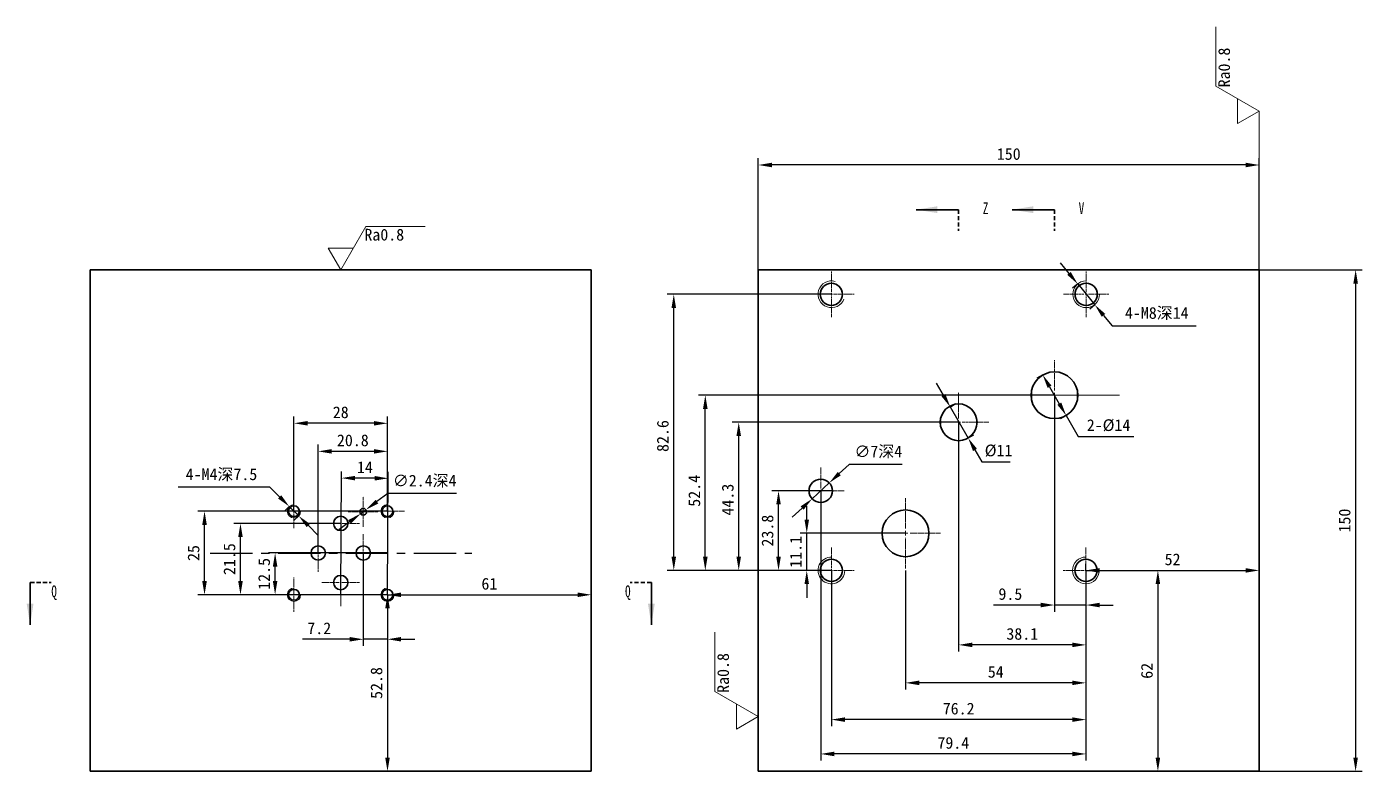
# Model space of a CAD drawing. Header units: millimetres. Extents: x 0 to 1189, y 0 to 841.
# Drawn here: x 306.7 to 706.6, y 395.6 to 618.3 of the extents above; entities that cross this region are included whole.
import ezdxf

# ---------------------------------------------------------------- set-up
doc = ezdxf.new("R2010")
doc.units = ezdxf.units.MM
doc.header["$PDSIZE"] = -1
for name, pattern in [('CENTER2', [1.125, 0.75, -0.125, 0.125, -0.125]), ('CENTERX2', [20.32, 12.7, -2.54, 2.54, -2.54]), ('HIDDEN', [1.905, 1.27, -0.635])]:
    doc.linetypes.add(name, pattern=pattern)
doc.layers.get('0').update_dxf_attribs({"lineweight": 35})
doc.layers.get('Defpoints').update_dxf_attribs({"lineweight": 35})
for name, color, linetype, lineweight in [('中心线层', 1, 'CENTERX2', 25), ('标注层', 4, 'Continuous', 18), ('细线层', 4, 'Continuous', 35)]:
    doc.layers.add(name, color=color, linetype=linetype, lineweight=lineweight)
doc.styles.add('SLDTEXTSTYLE5', font='TXT', dxfattribs={"width": 0.7})
doc.dimstyles.new('ISO-25', dxfattribs={"dimtxt": 2.5, "dimasz": 2.5, "dimexe": 1.25, "dimexo": 0.625, "dimtad": 1, "dimtxsty": 'Standard', "dimcen": 2.5, "dimadec": 0, "dimazin": 0, "dimtfac": 1, "dimtmove": 0, "dimatfit": 3, "dimfxl": 1, "dimarcsym": 0})

# ---------------------------------------------------------------- blocks, each defined once
blk = doc.blocks.new('*D64')
at = {"layer": 'Defpoints', "color": 0, "lineweight": 35, "transparency": 16777216}
for p in [(623.83, 455.66), (675.73, 455.66), (675.73, 455.66)]:
    blk.add_point(p, dxfattribs=at)
at = {"layer": '标注层', "color": 0, "lineweight": -2, "transparency": 16777216}
for p, q in [((623.83, 455.66), (623.83, 457.66)), ((675.73, 455.66), (675.73, 457.66)), ((627.91, 455.66), (671.65, 455.66))]:
    blk.add_line(p, q, dxfattribs=at)
at = {"layer": '标注层', "color": 0, "lineweight": 35, "transparency": 16777216}
for points in [[(627.91, 456.34), (627.91, 454.98), (623.83, 455.66)], [(671.65, 456.34), (671.65, 454.98), (675.73, 455.66)]]:
    blk.add_solid(points, dxfattribs=at)
at = {"layer": '标注层', "color": 0, "transparency": 16777216, "insert": (649.78, 458.94), "char_height": 3.5, "attachment_point": 5}
blk.add_mtext('52', dxfattribs=at)
blk = doc.blocks.new('*D65')
at = {"layer": 'Defpoints', "color": 0, "lineweight": 35, "transparency": 16777216}
for p in [(614.41, 508.06), (623.83, 455.66), (614.41, 445.3)]:
    blk.add_point(p, dxfattribs=at)
at = {"layer": '标注层', "color": 0, "lineweight": -2, "transparency": 16777216}
for p, q in [((614.41, 508.06), (614.41, 443.3)), ((623.83, 455.66), (623.83, 443.3)), ((610.33, 445.3), (596.2, 445.3)), ((623.83, 445.3), (614.41, 445.3)), ((627.91, 445.3), (631.99, 445.3))]:
    blk.add_line(p, q, dxfattribs=at)
at = {"layer": '标注层', "color": 0, "lineweight": 35, "transparency": 16777216}
for points in [[(610.33, 445.98), (610.33, 444.62), (614.41, 445.3)], [(627.91, 445.98), (627.91, 444.62), (623.83, 445.3)]]:
    blk.add_solid(points, dxfattribs=at)
at = {"layer": '标注层', "color": 0, "transparency": 16777216, "insert": (601.22, 448.57), "char_height": 3.5, "attachment_point": 5}
blk.add_mtext('9.5', dxfattribs=at)
blk = doc.blocks.new('*D66')
at = {"layer": 'Defpoints', "color": 0, "lineweight": 35, "transparency": 16777216}
for p in [(585.73, 499.96), (623.83, 455.66), (585.73, 433.38)]:
    blk.add_point(p, dxfattribs=at)
at = {"layer": '标注层', "color": 0, "lineweight": -2, "transparency": 16777216}
for p, q in [((585.73, 499.96), (585.73, 431.38)), ((623.83, 455.66), (623.83, 431.38)), ((619.75, 433.38), (589.81, 433.38))]:
    blk.add_line(p, q, dxfattribs=at)
at = {"layer": '标注层', "color": 0, "lineweight": 35, "transparency": 16777216}
for points in [[(589.81, 434.06), (589.81, 432.7), (585.73, 433.38)], [(619.75, 434.06), (619.75, 432.7), (623.83, 433.38)]]:
    blk.add_solid(points, dxfattribs=at)
at = {"layer": '标注层', "color": 0, "transparency": 16777216, "insert": (604.78, 436.65), "char_height": 3.5, "attachment_point": 5}
blk.add_mtext('38.1', dxfattribs=at)
blk = doc.blocks.new('*D67')
at = {"layer": 'Defpoints', "color": 0, "lineweight": 35, "transparency": 16777216}
for p in [(569.83, 455.66), (623.83, 455.66), (569.83, 422.02)]:
    blk.add_point(p, dxfattribs=at)
at = {"layer": '标注层', "color": 0, "lineweight": -2, "transparency": 16777216}
for p, q in [((569.83, 455.66), (569.83, 420.02)), ((623.83, 455.66), (623.83, 420.02)), ((619.75, 422.02), (573.91, 422.02))]:
    blk.add_line(p, q, dxfattribs=at)
at = {"layer": '标注层', "color": 0, "lineweight": 35, "transparency": 16777216}
for points in [[(573.91, 422.7), (573.91, 421.34), (569.83, 422.02)], [(619.75, 422.7), (619.75, 421.34), (623.83, 422.02)]]:
    blk.add_solid(points, dxfattribs=at)
at = {"layer": '标注层', "color": 0, "transparency": 16777216, "insert": (596.83, 425.3), "char_height": 3.5, "attachment_point": 5}
blk.add_mtext('54', dxfattribs=at)
blk = doc.blocks.new('*D68')
at = {"layer": 'Defpoints', "color": 0, "lineweight": 35, "transparency": 16777216}
for p in [(547.63, 455.66), (623.83, 455.66), (547.63, 411.03)]:
    blk.add_point(p, dxfattribs=at)
at = {"layer": '标注层', "color": 0, "lineweight": -2, "transparency": 16777216}
for p, q in [((547.63, 455.66), (547.63, 409.03)), ((623.83, 455.66), (623.83, 409.03)), ((619.75, 411.03), (551.71, 411.03))]:
    blk.add_line(p, q, dxfattribs=at)
at = {"layer": '标注层', "color": 0, "lineweight": 35, "transparency": 16777216}
for points in [[(551.71, 411.71), (551.71, 410.35), (547.63, 411.03)], [(619.75, 411.71), (619.75, 410.35), (623.83, 411.03)]]:
    blk.add_solid(points, dxfattribs=at)
at = {"layer": '标注层', "color": 0, "transparency": 16777216, "insert": (585.73, 414.3), "char_height": 3.5, "attachment_point": 5}
blk.add_mtext('76.2', dxfattribs=at)
blk = doc.blocks.new('*D69')
at = {"layer": 'Defpoints', "color": 0, "lineweight": 18, "transparency": 16777216}
for p in [(623.83, 455.66), (623.83, 395.57), (645.38, 395.57)]:
    blk.add_point(p, dxfattribs=at)
at = {"layer": '标注层', "color": 0, "lineweight": -2, "transparency": 16777216}
for p, q in [((623.83, 455.66), (647.38, 455.66)), ((645.38, 451.58), (645.38, 399.65)), ((623.83, 395.57), (647.38, 395.57))]:
    blk.add_line(p, q, dxfattribs=at)
at = {"layer": '标注层', "color": 0, "lineweight": 18, "transparency": 16777216}
for points in [[(644.7, 451.58), (646.06, 451.58), (645.38, 455.66)], [(644.7, 399.65), (646.06, 399.65), (645.38, 395.57)]]:
    blk.add_solid(points, dxfattribs=at)
at = {"layer": '标注层', "color": 0, "transparency": 16777216, "insert": (642.1, 425.62), "char_height": 3.5, "attachment_point": 5, "rotation": 90}
blk.add_mtext('62', dxfattribs=at)
blk = doc.blocks.new('*D70')
at = {"layer": 'Defpoints', "color": 0, "lineweight": 18, "transparency": 16777216}
for p in [(540.25, 466.76), (569.83, 466.76), (547.63, 455.66)]:
    blk.add_point(p, dxfattribs=at)
at = {"layer": '标注层', "color": 0, "lineweight": -2, "transparency": 16777216}
for p, q in [((540.25, 470.84), (540.25, 474.92)), ((569.83, 466.76), (538.25, 466.76)), ((540.25, 455.66), (540.25, 466.76)), ((547.63, 455.66), (538.25, 455.66)), ((540.25, 451.58), (540.25, 447.5))]:
    blk.add_line(p, q, dxfattribs=at)
at = {"layer": '标注层', "color": 0, "lineweight": 18, "transparency": 16777216}
for points in [[(539.57, 470.84), (540.93, 470.84), (540.25, 466.76)], [(539.57, 451.58), (540.93, 451.58), (540.25, 455.66)]]:
    blk.add_solid(points, dxfattribs=at)
at = {"layer": '标注层', "color": 0, "transparency": 16777216, "insert": (536.97, 461.21), "char_height": 3.5, "attachment_point": 5, "rotation": 90}
blk.add_mtext('11.1', dxfattribs=at)
blk = doc.blocks.new('*D71')
at = {"layer": 'Defpoints', "color": 0, "lineweight": 35, "transparency": 16777216}
for p in [(519.88, 499.96), (585.73, 499.96), (547.63, 455.66)]:
    blk.add_point(p, dxfattribs=at)
at = {"layer": '标注层', "color": 0, "lineweight": -2, "transparency": 16777216}
for p, q in [((585.73, 499.96), (517.88, 499.96)), ((519.88, 459.74), (519.88, 495.88)), ((547.63, 455.66), (517.88, 455.66))]:
    blk.add_line(p, q, dxfattribs=at)
at = {"layer": '标注层', "color": 0, "lineweight": 35, "transparency": 16777216}
for points in [[(519.2, 495.88), (520.56, 495.88), (519.88, 499.96)], [(519.2, 459.74), (520.56, 459.74), (519.88, 455.66)]]:
    blk.add_solid(points, dxfattribs=at)
at = {"layer": '标注层', "color": 0, "transparency": 16777216, "insert": (516.61, 476.83), "char_height": 3.5, "width": 14.035, "attachment_point": 5, "rotation": 90}
blk.add_mtext('44.3', dxfattribs=at)
blk = doc.blocks.new('*D72')
at = {"layer": 'Defpoints', "color": 0, "lineweight": 35, "transparency": 16777216}
for p in [(509.88, 508.06), (614.41, 508.06), (547.63, 455.66)]:
    blk.add_point(p, dxfattribs=at)
at = {"layer": '标注层', "color": 0, "lineweight": -2, "transparency": 16777216}
for p, q in [((614.41, 508.06), (507.88, 508.06)), ((509.88, 459.74), (509.88, 503.98)), ((547.63, 455.66), (507.88, 455.66))]:
    blk.add_line(p, q, dxfattribs=at)
at = {"layer": '标注层', "color": 0, "lineweight": 35, "transparency": 16777216}
for points in [[(509.2, 503.98), (510.56, 503.98), (509.88, 508.06)], [(509.2, 459.74), (510.56, 459.74), (509.88, 455.66)]]:
    blk.add_solid(points, dxfattribs=at)
at = {"layer": '标注层', "color": 0, "transparency": 16777216, "insert": (506.61, 479.47), "char_height": 3.5, "attachment_point": 5, "rotation": 90}
blk.add_mtext('52.4', dxfattribs=at)
blk = doc.blocks.new('*D73')
at = {"layer": 'Defpoints', "color": 0, "lineweight": 35, "transparency": 16777216}
for p in [(500.44, 538.26), (547.63, 538.26), (547.63, 455.66)]:
    blk.add_point(p, dxfattribs=at)
at = {"layer": '标注层', "color": 0, "lineweight": -2, "transparency": 16777216}
for p, q in [((547.63, 538.26), (498.44, 538.26)), ((500.44, 459.74), (500.44, 534.18)), ((547.63, 455.66), (498.44, 455.66))]:
    blk.add_line(p, q, dxfattribs=at)
at = {"layer": '标注层', "color": 0, "lineweight": 35, "transparency": 16777216}
for points in [[(499.76, 534.18), (501.12, 534.18), (500.44, 538.26)], [(499.76, 459.74), (501.12, 459.74), (500.44, 455.66)]]:
    blk.add_solid(points, dxfattribs=at)
at = {"layer": '标注层', "color": 0, "transparency": 16777216, "insert": (497.16, 495.86), "char_height": 3.5, "attachment_point": 5, "rotation": 90}
blk.add_mtext('82.6', dxfattribs=at)
blk = doc.blocks.new('*D74')
at = {"layer": 'Defpoints', "color": 0, "lineweight": 35, "transparency": 16777216}
for p in [(525.73, 576.94), (525.73, 545.57), (675.73, 545.57)]:
    blk.add_point(p, dxfattribs=at)
at = {"layer": '标注层', "color": 0, "lineweight": -2, "transparency": 16777216}
for p, q in [((525.73, 545.57), (525.73, 578.94)), ((671.65, 576.94), (529.81, 576.94)), ((675.73, 545.57), (675.73, 578.94))]:
    blk.add_line(p, q, dxfattribs=at)
at = {"layer": '标注层', "color": 0, "lineweight": 35, "transparency": 16777216}
for points in [[(529.81, 577.62), (529.81, 576.26), (525.73, 576.94)], [(671.65, 577.62), (671.65, 576.26), (675.73, 576.94)]]:
    blk.add_solid(points, dxfattribs=at)
at = {"layer": '标注层', "color": 0, "transparency": 16777216, "insert": (600.73, 580.21), "char_height": 3.5, "attachment_point": 5}
blk.add_mtext('150', dxfattribs=at)
blk = doc.blocks.new('*D75')
at = {"layer": 'Defpoints', "color": 0, "lineweight": 35, "transparency": 16777216}
for p in [(675.73, 545.57), (675.73, 395.57), (704.58, 395.57)]:
    blk.add_point(p, dxfattribs=at)
at = {"layer": '标注层', "color": 0, "lineweight": -2, "transparency": 16777216}
for p, q in [((675.73, 545.57), (706.58, 545.57)), ((704.58, 541.49), (704.58, 399.65)), ((675.73, 395.57), (706.58, 395.57))]:
    blk.add_line(p, q, dxfattribs=at)
at = {"layer": '标注层', "color": 0, "lineweight": 35, "transparency": 16777216}
for points in [[(703.9, 541.49), (705.26, 541.49), (704.58, 545.57)], [(703.9, 399.65), (705.26, 399.65), (704.58, 395.57)]]:
    blk.add_solid(points, dxfattribs=at)
at = {"layer": '标注层', "color": 0, "transparency": 16777216, "insert": (701.3, 470.57), "char_height": 3.5, "attachment_point": 5, "rotation": 90}
blk.add_mtext('150', dxfattribs=at)
blk = doc.blocks.new('*D84')
at = {"layer": 'Defpoints', "color": 0, "lineweight": 18, "transparency": 16777216}
for p in [(583.1, 504.52), (588.48, 495.2), (588.58, 495.26)]:
    blk.add_point(p, dxfattribs=at)
at = {"layer": '标注层', "color": 0, "lineweight": -2, "transparency": 16777216}
for p, q in [((581.16, 508.11), (579.12, 511.64)), ((583.1, 504.52), (584.93, 505.57)), ((583.2, 504.57), (588.58, 495.26)), ((588.48, 495.2), (590.31, 496.26)), ((590.62, 491.72), (592.66, 488.19)), ((592.66, 488.19), (601.18, 488.19))]:
    blk.add_line(p, q, dxfattribs=at)
at = {"layer": '标注层', "color": 0, "lineweight": 18, "transparency": 16777216}
for points in [[(581.75, 508.45), (580.57, 507.77), (583.2, 504.57)], [(591.21, 492.06), (590.03, 491.38), (588.58, 495.26)]]:
    blk.add_solid(points, dxfattribs=at)
at = {"layer": '标注层', "color": 0, "transparency": 16777216, "insert": (597.68, 491.47), "char_height": 3.5, "attachment_point": 5}
blk.add_mtext('%%C11', dxfattribs=at)
blk = doc.blocks.new('*D85')
at = {"layer": 'Defpoints', "color": 0, "lineweight": 18, "transparency": 16777216}
for p in [(610.91, 514.13), (617.91, 502), (617.91, 502)]:
    blk.add_point(p, dxfattribs=at)
at = {"layer": '标注层', "color": 0, "lineweight": -2, "transparency": 16777216}
for p, q in [((610.91, 514.13), (609.18, 513.13)), ((612.95, 510.59), (615.87, 505.54)), ((617.91, 502), (616.18, 501)), ((617.91, 502), (621.51, 495.77)), ((621.51, 495.77), (638.2, 495.77))]:
    blk.add_line(p, q, dxfattribs=at)
at = {"layer": '标注层', "color": 0, "lineweight": 18, "transparency": 16777216}
for points in [[(613.54, 510.93), (612.36, 510.25), (610.91, 514.13)], [(616.46, 505.88), (615.28, 505.2), (617.91, 502)]]:
    blk.add_solid(points, dxfattribs=at)
at = {"layer": '标注层', "color": 0, "transparency": 16777216, "insert": (630.61, 499.04), "char_height": 3.5, "attachment_point": 5}
blk.add_mtext('2-%%C14', dxfattribs=at)
blk = doc.blocks.new('*D86')
at = {"layer": 'Defpoints', "color": 0, "lineweight": 18, "transparency": 16777216}
for p in [(621.37, 541.35), (626.5, 535.11), (626.5, 535.11)]:
    blk.add_point(p, dxfattribs=at)
at = {"layer": '标注层', "color": 0, "lineweight": -2, "transparency": 16777216}
for p, q in [((618.77, 544.5), (616.18, 547.65)), ((621.37, 541.35), (619.82, 540.08)), ((621.37, 541.35), (626.5, 535.11)), ((626.5, 535.11), (624.96, 533.84)), ((629.09, 531.96), (631.69, 528.82)), ((631.69, 528.82), (656.88, 528.82))]:
    blk.add_line(p, q, dxfattribs=at)
at = {"layer": '标注层', "color": 0, "lineweight": 18, "transparency": 16777216}
for points in [[(619.3, 544.94), (618.25, 544.07), (621.37, 541.35)], [(629.62, 532.4), (628.57, 531.53), (626.5, 535.11)]]:
    blk.add_solid(points, dxfattribs=at)
at = {"layer": '标注层', "color": 0, "transparency": 16777216, "insert": (645.05, 532.5), "char_height": 3.5, "attachment_point": 5}
blk.add_mtext('4-M8{\\fSimSun|b0|i0|c134|p2;深}14', dxfattribs=at)
blk = doc.blocks.new('*D88')
at = {"layer": 'Defpoints', "color": 0, "lineweight": 35, "transparency": 16777216}
for p in [(414.73, 448.37), (475.73, 448.37), (475.73, 448.37)]:
    blk.add_point(p, dxfattribs=at)
at = {"layer": '标注层', "color": 0, "lineweight": -2, "transparency": 16777216}
for p, q in [((414.73, 448.37), (414.73, 450.37)), ((418.81, 448.37), (471.65, 448.37)), ((475.73, 448.37), (475.73, 450.37))]:
    blk.add_line(p, q, dxfattribs=at)
at = {"layer": '标注层', "color": 0, "lineweight": 35, "transparency": 16777216}
for points in [[(418.81, 449.05), (418.81, 447.69), (414.73, 448.37)], [(471.65, 449.05), (471.65, 447.69), (475.73, 448.37)]]:
    blk.add_solid(points, dxfattribs=at)
at = {"layer": '标注层', "color": 0, "transparency": 16777216, "insert": (445.23, 451.65), "char_height": 3.5, "attachment_point": 5}
blk.add_mtext('61', dxfattribs=at)
blk = doc.blocks.new('*D89')
at = {"layer": 'Defpoints', "color": 0, "lineweight": 35, "transparency": 16777216}
for p in [(414.73, 448.37), (414.73, 395.57), (414.73, 395.57)]:
    blk.add_point(p, dxfattribs=at)
at = {"layer": '标注层', "color": 0, "lineweight": -2, "transparency": 16777216}
for p, q in [((414.73, 448.37), (416.73, 448.37)), ((414.73, 444.29), (414.73, 399.65)), ((414.73, 395.57), (416.73, 395.57))]:
    blk.add_line(p, q, dxfattribs=at)
at = {"layer": '标注层', "color": 0, "lineweight": 35, "transparency": 16777216}
for points in [[(414.05, 444.29), (415.41, 444.29), (414.73, 448.37)], [(414.05, 399.65), (415.41, 399.65), (414.73, 395.57)]]:
    blk.add_solid(points, dxfattribs=at)
at = {"layer": '标注层', "color": 0, "transparency": 16777216, "insert": (411.45, 421.97), "char_height": 3.5, "attachment_point": 5, "rotation": 90}
blk.add_mtext('52.8', dxfattribs=at)
blk = doc.blocks.new('*D90')
at = {"layer": 'Defpoints', "color": 0, "lineweight": 18, "transparency": 16777216}
for p in [(381.08, 460.87), (414.73, 460.87), (414.73, 448.37)]:
    blk.add_point(p, dxfattribs=at)
at = {"layer": '标注层', "color": 0, "lineweight": -2, "transparency": 16777216}
for p, q in [((414.73, 460.87), (379.08, 460.87)), ((381.08, 452.45), (381.08, 456.79)), ((414.73, 448.37), (379.08, 448.37))]:
    blk.add_line(p, q, dxfattribs=at)
at = {"layer": '标注层', "color": 0, "lineweight": 18, "transparency": 16777216}
for points in [[(380.4, 456.79), (381.76, 456.79), (381.08, 460.87)], [(380.4, 452.45), (381.76, 452.45), (381.08, 448.37)]]:
    blk.add_solid(points, dxfattribs=at)
at = {"layer": '标注层', "color": 0, "transparency": 16777216, "insert": (377.81, 454.62), "char_height": 3.5, "attachment_point": 5, "rotation": 90}
blk.add_mtext('12.5', dxfattribs=at)
blk = doc.blocks.new('*D91')
at = {"layer": 'Defpoints', "color": 0, "lineweight": 35, "transparency": 16777216}
for p in [(359.95, 473.37), (414.73, 473.37), (414.73, 448.37)]:
    blk.add_point(p, dxfattribs=at)
at = {"layer": '标注层', "color": 0, "lineweight": -2, "transparency": 16777216}
for p, q in [((414.73, 473.37), (357.95, 473.37)), ((359.95, 452.45), (359.95, 469.29)), ((414.73, 448.37), (357.95, 448.37))]:
    blk.add_line(p, q, dxfattribs=at)
at = {"layer": '标注层', "color": 0, "lineweight": 35, "transparency": 16777216}
for points in [[(359.27, 469.29), (360.63, 469.29), (359.95, 473.37)], [(359.27, 452.45), (360.63, 452.45), (359.95, 448.37)]]:
    blk.add_solid(points, dxfattribs=at)
at = {"layer": '标注层', "color": 0, "transparency": 16777216, "insert": (356.68, 460.87), "char_height": 3.5, "attachment_point": 5, "rotation": 90}
blk.add_mtext('25', dxfattribs=at)
blk = doc.blocks.new('*D92')
at = {"layer": 'Defpoints', "color": 0, "lineweight": 18, "transparency": 16777216}
for p in [(407.48, 460.87), (414.73, 448.37), (407.48, 435.06)]:
    blk.add_point(p, dxfattribs=at)
at = {"layer": '标注层', "color": 0, "lineweight": -2, "transparency": 16777216}
for p, q in [((407.48, 460.87), (407.48, 433.06)), ((414.73, 448.37), (414.73, 433.06)), ((403.4, 435.06), (389.27, 435.06)), ((414.73, 435.06), (407.48, 435.06)), ((418.81, 435.06), (422.89, 435.06))]:
    blk.add_line(p, q, dxfattribs=at)
at = {"layer": '标注层', "color": 0, "lineweight": 18, "transparency": 16777216}
for points in [[(403.4, 435.74), (403.4, 434.38), (407.48, 435.06)], [(418.81, 435.74), (418.81, 434.38), (414.73, 435.06)]]:
    blk.add_solid(points, dxfattribs=at)
at = {"layer": '标注层', "color": 0, "transparency": 16777216, "insert": (394.29, 438.33), "char_height": 3.5, "attachment_point": 5}
blk.add_mtext('7.2', dxfattribs=at)
blk = doc.blocks.new('*D93')
at = {"layer": 'Defpoints', "color": 0, "lineweight": 35, "transparency": 16777216}
for p in [(400.95, 483.29), (400.73, 448.46), (414.73, 448.37)]:
    blk.add_point(p, dxfattribs=at)
at = {"layer": '标注层', "color": 0, "lineweight": -2, "transparency": 16777216}
for p, q in [((400.73, 448.46), (400.96, 485.29)), ((414.73, 448.37), (414.96, 485.2)), ((410.87, 483.23), (405.03, 483.26))]:
    blk.add_line(p, q, dxfattribs=at)
at = {"layer": '标注层', "color": 0, "lineweight": 35, "transparency": 16777216}
for points in [[(405.03, 483.94), (405.02, 482.58), (400.95, 483.29)], [(410.87, 483.91), (410.86, 482.55), (414.95, 483.2)]]:
    blk.add_solid(points, dxfattribs=at)
at = {"layer": '标注层', "color": 0, "transparency": 16777216, "insert": (407.97, 486.52), "char_height": 3.5, "attachment_point": 5, "rotation": 359.6414}
blk.add_mtext('14', dxfattribs=at)
blk = doc.blocks.new('*D119')
at = {"layer": 'Defpoints', "color": 0, "lineweight": 35, "transparency": 16777216}
for p in [(370.71, 469.71), (400.73, 469.71), (386.73, 448.37)]:
    blk.add_point(p, dxfattribs=at)
at = {"layer": '标注层', "color": 0, "lineweight": -2, "transparency": 16777216}
for p, q in [((400.73, 469.71), (368.71, 469.71)), ((370.71, 452.45), (370.71, 465.63)), ((386.73, 448.37), (368.71, 448.37))]:
    blk.add_line(p, q, dxfattribs=at)
at = {"layer": '标注层', "color": 0, "lineweight": 35, "transparency": 16777216}
for points in [[(370.03, 465.63), (371.39, 465.63), (370.71, 469.71)], [(370.03, 452.45), (371.39, 452.45), (370.71, 448.37)]]:
    blk.add_solid(points, dxfattribs=at)
at = {"layer": '标注层', "color": 0, "transparency": 16777216, "insert": (367.43, 459.04), "char_height": 3.5, "width": 12.285, "attachment_point": 5, "rotation": 90}
blk.add_mtext('21.5', dxfattribs=at)
blk = doc.blocks.new('*D120')
at = {"layer": 'Defpoints', "color": 0, "lineweight": 18, "transparency": 16777216}
for p in [(393.98, 491.28), (414.73, 473.37), (393.98, 460.87)]:
    blk.add_point(p, dxfattribs=at)
at = {"layer": '标注层', "color": 0, "lineweight": -2, "transparency": 16777216}
for p, q in [((393.98, 460.87), (393.98, 493.28)), ((414.73, 473.37), (414.73, 493.28)), ((410.65, 491.28), (398.06, 491.28))]:
    blk.add_line(p, q, dxfattribs=at)
at = {"layer": '标注层', "color": 0, "lineweight": 18, "transparency": 16777216}
for points in [[(398.06, 491.96), (398.06, 490.6), (393.98, 491.28)], [(410.65, 491.96), (410.65, 490.6), (414.73, 491.28)]]:
    blk.add_solid(points, dxfattribs=at)
at = {"layer": '标注层', "color": 0, "transparency": 16777216, "insert": (404.35, 494.55), "char_height": 3.5, "attachment_point": 5}
blk.add_mtext('20.8', dxfattribs=at)
blk = doc.blocks.new('*D121')
at = {"layer": 'Defpoints', "color": 0, "lineweight": 35, "transparency": 16777216}
for p in [(386.73, 499.67), (386.73, 473.37), (414.73, 473.37)]:
    blk.add_point(p, dxfattribs=at)
at = {"layer": '标注层', "color": 0, "lineweight": -2, "transparency": 16777216}
for p, q in [((386.73, 473.37), (386.73, 501.67)), ((414.73, 473.37), (414.73, 501.67)), ((410.65, 499.67), (390.81, 499.67))]:
    blk.add_line(p, q, dxfattribs=at)
at = {"layer": '标注层', "color": 0, "lineweight": 35, "transparency": 16777216}
for points in [[(390.81, 500.35), (390.81, 498.99), (386.73, 499.67)], [(410.65, 500.35), (410.65, 498.99), (414.73, 499.67)]]:
    blk.add_solid(points, dxfattribs=at)
at = {"layer": '标注层', "color": 0, "transparency": 16777216, "insert": (400.73, 502.94), "char_height": 3.5, "attachment_point": 5}
blk.add_mtext('28', dxfattribs=at)
blk = doc.blocks.new('*D136')
at = {"layer": 'Defpoints', "color": 0, "lineweight": 18, "transparency": 16777216}
for p in [(385.31, 474.79), (385.31, 474.79), (388.14, 471.96)]:
    blk.add_point(p, dxfattribs=at)
at = {"layer": '标注层', "color": 0, "lineweight": -2, "transparency": 16777216}
for p, q in [((379.54, 480.56), (352.01, 480.56)), ((382.43, 477.67), (379.54, 480.56)), ((385.31, 474.79), (383.9, 473.37)), ((388.14, 471.96), (385.31, 474.79)), ((388.14, 471.96), (386.73, 470.55)), ((391.03, 469.08), (393.91, 466.19))]:
    blk.add_line(p, q, dxfattribs=at)
at = {"layer": '标注层', "color": 0, "lineweight": 18, "transparency": 16777216}
for points in [[(382.91, 478.15), (381.95, 477.19), (385.31, 474.79)], [(391.51, 469.56), (390.55, 468.59), (388.14, 471.96)]]:
    blk.add_solid(points, dxfattribs=at)
at = {"layer": '标注层', "color": 0, "lineweight": 18, "transparency": 16777216, "insert": (365.02, 484.24), "char_height": 3.5, "attachment_point": 5}
blk.add_mtext('4-M4{\\fSimSun|b0|i0|c134|p2;深}7.5', dxfattribs=at)
blk = doc.blocks.new('*U155')
at = {"layer": '中心线层', "color": 0, "linetype": 'CENTER2', "lineweight": 18, "transparency": 16777216}
for p, q in [((0, 0.3242), (0, 5.121)), ((-5.121, 0), (-0.3242, 0)), ((0.3242, 0), (5.121, 0)), ((0, -5.121), (0, -0.3242))]:
    blk.add_line(p, q, dxfattribs=at)
at = {"layer": '中心线层', "color": 0, "linetype": 'Continuous', "lineweight": 18, "transparency": 16777216}
for p, q in [((-0.1621, 0), (0.1621, 0)), ((0, -0.1621), (0, 0.1621))]:
    blk.add_line(p, q, dxfattribs=at)
blk = doc.blocks.new('*U156')
at = {"layer": '中心线层', "color": 0, "linetype": 'CENTER2', "lineweight": 18, "transparency": 16777216}
for p, q in [((0, 0.43), (0, 5.65)), ((-5.65, 0), (-0.43, 0)), ((0.43, 0), (5.65, 0)), ((0, -5.65), (0, -0.43))]:
    blk.add_line(p, q, dxfattribs=at)
at = {"layer": '中心线层', "color": 0, "linetype": 'Continuous', "lineweight": 18, "transparency": 16777216}
for p, q in [((-0.215, 0), (0.215, 0)), ((0, -0.215), (0, 0.215))]:
    blk.add_line(p, q, dxfattribs=at)
blk = doc.blocks.new('*U157')
at = {"layer": '中心线层', "color": 0, "linetype": 'CENTER2', "lineweight": 18, "transparency": 16777216}
for p, q in [((0, 0.3242), (0, 5.121)), ((-5.121, 0), (-0.3242, 0)), ((0.3242, 0), (5.121, 0)), ((0, -5.121), (0, -0.3242))]:
    blk.add_line(p, q, dxfattribs=at)
at = {"layer": '中心线层', "color": 0, "linetype": 'Continuous', "lineweight": 18, "transparency": 16777216}
for p, q in [((-0.1621, 0), (0.1621, 0)), ((0, -0.1621), (0, 0.1621))]:
    blk.add_line(p, q, dxfattribs=at)
blk = doc.blocks.new('*U158')
at = {"layer": '中心线层', "color": 0, "linetype": 'CENTER2', "lineweight": 18, "transparency": 16777216}
for p, q in [((0, 0.43), (0, 5.65)), ((-5.65, 0), (-0.43, 0)), ((0.43, 0), (5.65, 0)), ((0, -5.65), (0, -0.43))]:
    blk.add_line(p, q, dxfattribs=at)
at = {"layer": '中心线层', "color": 0, "linetype": 'Continuous', "lineweight": 18, "transparency": 16777216}
for p, q in [((-0.215, 0), (0.215, 0)), ((0, -0.215), (0, 0.215))]:
    blk.add_line(p, q, dxfattribs=at)
blk = doc.blocks.new('*U159')
at = {"layer": '中心线层', "color": 0, "linetype": 'CENTER2', "lineweight": 18, "transparency": 16777216}
for p, q in [((0, 0.43), (0, 5.65)), ((-5.65, 0), (-0.43, 0)), ((0.43, 0), (5.65, 0)), ((0, -5.65), (0, -0.43))]:
    blk.add_line(p, q, dxfattribs=at)
at = {"layer": '中心线层', "color": 0, "linetype": 'Continuous', "lineweight": 18, "transparency": 16777216}
for p, q in [((-0.215, 0), (0.215, 0)), ((0, -0.215), (0, 0.215))]:
    blk.add_line(p, q, dxfattribs=at)
blk = doc.blocks.new('*U160')
at = {"layer": '中心线层', "color": 0, "linetype": 'CENTER2', "lineweight": 18, "transparency": 16777216}
for p, q in [((0, 0.43), (0, 5.65)), ((-5.65, 0), (-0.43, 0)), ((0.43, 0), (5.65, 0)), ((0, -5.65), (0, -0.43))]:
    blk.add_line(p, q, dxfattribs=at)
at = {"layer": '中心线层', "color": 0, "linetype": 'Continuous', "lineweight": 18, "transparency": 16777216}
for p, q in [((-0.215, 0), (0.215, 0)), ((0, -0.215), (0, 0.215))]:
    blk.add_line(p, q, dxfattribs=at)
blk = doc.blocks.new('*U161')
at = {"layer": '中心线层', "color": 0, "linetype": 'CENTER2', "lineweight": 18, "transparency": 16777216}
for p, q in [((0, 0.3242), (0, 5.121)), ((-5.121, 0), (-0.3242, 0)), ((0.3242, 0), (5.121, 0)), ((0, -5.121), (0, -0.3242))]:
    blk.add_line(p, q, dxfattribs=at)
at = {"layer": '中心线层', "color": 0, "linetype": 'Continuous', "lineweight": 18, "transparency": 16777216}
for p, q in [((-0.1621, 0), (0.1621, 0)), ((0, -0.1621), (0, 0.1621))]:
    blk.add_line(p, q, dxfattribs=at)
blk = doc.blocks.new('*U162')
at = {"layer": '中心线层', "color": 0, "linetype": 'CENTER2', "lineweight": 18, "transparency": 16777216}
for p, q in [((0, 0.3242), (0, 5.121)), ((-5.121, 0), (-0.3242, 0)), ((0.3242, 0), (5.121, 0)), ((0, -5.121), (0, -0.3242))]:
    blk.add_line(p, q, dxfattribs=at)
at = {"layer": '中心线层', "color": 0, "linetype": 'Continuous', "lineweight": 18, "transparency": 16777216}
for p, q in [((-0.1621, 0), (0.1621, 0)), ((0, -0.1621), (0, 0.1621))]:
    blk.add_line(p, q, dxfattribs=at)
blk = doc.blocks.new('*U163')
at = {"layer": '中心线层', "color": 0, "linetype": 'CENTER2', "lineweight": 18, "transparency": 16777216}
for p, q in [((0, 0.6647), (0, 6.8235)), ((-6.8235, 0), (-0.6647, 0)), ((0.6647, 0), (6.8235, 0)), ((0, -6.8235), (0, -0.6647))]:
    blk.add_line(p, q, dxfattribs=at)
at = {"layer": '中心线层', "color": 0, "linetype": 'Continuous', "lineweight": 18, "transparency": 16777216}
for p, q in [((-0.33235, 0), (0.33235, 0)), ((0, -0.33235), (0, 0.33235))]:
    blk.add_line(p, q, dxfattribs=at)
blk = doc.blocks.new('*U164')
at = {"layer": '中心线层', "color": 0, "linetype": 'CENTER2', "lineweight": 18, "transparency": 16777216}
for p, q in [((0, 0.6647), (0, 6.8235)), ((-6.8235, 0), (-0.6647, 0)), ((0.6647, 0), (6.8235, 0)), ((0, -6.8235), (0, -0.6647))]:
    blk.add_line(p, q, dxfattribs=at)
at = {"layer": '中心线层', "color": 0, "linetype": 'Continuous', "lineweight": 18, "transparency": 16777216}
for p, q in [((-0.33235, 0), (0.33235, 0)), ((0, -0.33235), (0, 0.33235))]:
    blk.add_line(p, q, dxfattribs=at)
blk = doc.blocks.new('*U165')
at = {"layer": '中心线层', "color": 0, "linetype": 'CENTER2', "lineweight": 18, "transparency": 16777216}
for p, q in [((0, 1.4), (0, 10.5)), ((-10.5, 0), (-1.4, 0)), ((1.4, 0), (10.5, 0)), ((0, -10.5), (0, -1.4))]:
    blk.add_line(p, q, dxfattribs=at)
at = {"layer": '中心线层', "color": 0, "linetype": 'Continuous', "lineweight": 18, "transparency": 16777216}
for p, q in [((-0.7, 0), (0.7, 0)), ((0, -0.7), (0, 0.7))]:
    blk.add_line(p, q, dxfattribs=at)
blk = doc.blocks.new('*U166')
at = {"layer": '中心线层', "color": 0, "linetype": 'CENTER2', "lineweight": 18, "transparency": 16777216}
for p, q in [((0, 1.1), (0, 9)), ((-9, 0), (-1.1, 0)), ((0, -9), (0, -1.1)), ((1.1, 0), (9, 0))]:
    blk.add_line(p, q, dxfattribs=at)
at = {"layer": '中心线层', "color": 0, "linetype": 'Continuous', "lineweight": 18, "transparency": 16777216}
for p, q in [((0, -0.55), (0, 0.55)), ((-0.55, 0), (0.55, 0))]:
    blk.add_line(p, q, dxfattribs=at)
blk = doc.blocks.new('*U167')
at = {"layer": '中心线层', "color": 0, "linetype": 'CENTER2', "lineweight": 18, "transparency": 16777216}
for p, q in [((0, 1.4), (0, 10.5)), ((-10.5, 0), (-1.4, 0)), ((1.4, 0), (10.5, 0)), ((0, -10.5), (0, -1.4))]:
    blk.add_line(p, q, dxfattribs=at)
at = {"layer": '中心线层', "color": 0, "linetype": 'Continuous', "lineweight": 18, "transparency": 16777216}
for p, q in [((-0.7, 0), (0.7, 0)), ((0, -0.7), (0, 0.7))]:
    blk.add_line(p, q, dxfattribs=at)
blk = doc.blocks.new('*U168')
at = {"layer": '中心线层', "color": 0, "linetype": 'CENTER2', "lineweight": 18, "transparency": 16777216}
for p, q in [((0, 0.6647), (0, 6.8235)), ((-6.8235, 0), (-0.6647, 0)), ((0.6647, 0), (6.8235, 0)), ((0, -6.8235), (0, -0.6647))]:
    blk.add_line(p, q, dxfattribs=at)
at = {"layer": '中心线层', "color": 0, "linetype": 'Continuous', "lineweight": 18, "transparency": 16777216}
for p, q in [((-0.33235, 0), (0.33235, 0)), ((0, -0.33235), (0, 0.33235))]:
    blk.add_line(p, q, dxfattribs=at)
blk = doc.blocks.new('*U169')
at = {"layer": '中心线层', "color": 0, "linetype": 'CENTER2', "lineweight": 18, "transparency": 16777216}
for p, q in [((0, 0.6647), (0, 6.8235)), ((-6.8235, 0), (-0.6647, 0)), ((0.6647, 0), (6.8235, 0)), ((0, -6.8235), (0, -0.6647))]:
    blk.add_line(p, q, dxfattribs=at)
at = {"layer": '中心线层', "color": 0, "linetype": 'Continuous', "lineweight": 18, "transparency": 16777216}
for p, q in [((-0.33235, 0), (0.33235, 0)), ((0, -0.33235), (0, 0.33235))]:
    blk.add_line(p, q, dxfattribs=at)
blk = doc.blocks.new('*U247')
at = {"layer": '中心线层', "color": 0, "linetype": 'CENTER2', "lineweight": 18, "transparency": 16777216}
for p, q in [((0, 0.7), (0, 7)), ((-7, 0), (-0.7, 0)), ((0.7, 0), (7, 0)), ((0, -7), (0, -0.7))]:
    blk.add_line(p, q, dxfattribs=at)
at = {"layer": '中心线层', "color": 0, "linetype": 'Continuous', "lineweight": 18, "transparency": 16777216}
for p, q in [((-0.35, 0), (0.35, 0)), ((0, -0.35), (0, 0.35))]:
    blk.add_line(p, q, dxfattribs=at)
blk = doc.blocks.new('*U248')
at = {"layer": '中心线层', "color": 0, "linetype": 'CENTER2', "lineweight": 18, "transparency": 16777216}
for p, q in [((0, 0.2), (0, 4.5)), ((-4.5, 0), (-0.2, 0)), ((0.2, 0), (4.5, 0)), ((0, -4.5), (0, -0.2))]:
    blk.add_line(p, q, dxfattribs=at)
at = {"layer": '中心线层', "color": 0, "linetype": 'Continuous', "lineweight": 18, "transparency": 16777216}
for p, q in [((-0.1, 0), (0.1, 0)), ((0, -0.1), (0, 0.1))]:
    blk.add_line(p, q, dxfattribs=at)
blk = doc.blocks.new('*D250')
at = {"layer": 'Defpoints', "color": 0, "lineweight": 18, "transparency": 16777216}
for p in [(531.8, 479.46), (547.63, 479.46), (547.63, 455.66)]:
    blk.add_point(p, dxfattribs=at)
at = {"layer": '细线层', "color": 0, "lineweight": -2, "transparency": 16777216}
for p, q in [((547.63, 479.46), (529.8, 479.46)), ((531.8, 459.74), (531.8, 475.38)), ((547.63, 455.66), (529.8, 455.66))]:
    blk.add_line(p, q, dxfattribs=at)
at = {"layer": '细线层', "color": 0, "lineweight": 18, "transparency": 16777216}
for points in [[(531.12, 475.38), (532.48, 475.38), (531.8, 479.46)], [(531.12, 459.74), (532.48, 459.74), (531.8, 455.66)]]:
    blk.add_solid(points, dxfattribs=at)
at = {"layer": '细线层', "color": 0, "lineweight": 18, "transparency": 16777216, "insert": (528.52, 467.56), "char_height": 3.5, "attachment_point": 5, "rotation": 90}
blk.add_mtext('23.8', dxfattribs=at)
blk = doc.blocks.new('*D251')
at = {"layer": 'Defpoints', "color": 0, "lineweight": 18, "transparency": 16777216}
for p in [(544.43, 479.46), (623.83, 455.66), (544.43, 400.76)]:
    blk.add_point(p, dxfattribs=at)
at = {"layer": '细线层', "color": 0, "lineweight": -2, "transparency": 16777216}
for p, q in [((544.43, 479.46), (544.43, 398.76)), ((623.83, 455.66), (623.83, 398.76)), ((619.75, 400.76), (548.51, 400.76))]:
    blk.add_line(p, q, dxfattribs=at)
at = {"layer": '细线层', "color": 0, "lineweight": 18, "transparency": 16777216}
for points in [[(548.51, 401.44), (548.51, 400.08), (544.43, 400.76)], [(619.75, 401.44), (619.75, 400.08), (623.83, 400.76)]]:
    blk.add_solid(points, dxfattribs=at)
at = {"layer": '细线层', "color": 0, "lineweight": 18, "transparency": 16777216, "insert": (584.13, 404.04), "char_height": 3.5, "attachment_point": 5}
blk.add_mtext('79.4', dxfattribs=at)
blk = doc.blocks.new('*D255')
at = {"layer": 'Defpoints', "color": 0, "lineweight": 18, "transparency": 16777216}
for p in [(406.67, 472.62), (408.28, 473.81)]:
    blk.add_point(p, dxfattribs=at)
at = {"layer": '细线层', "color": 0, "lineweight": -2, "transparency": 16777216}
for p, q in [((414.84, 478.66), (411.56, 476.23)), ((435.37, 478.66), (414.84, 478.66)), ((406.67, 472.62), (408.28, 473.81)), ((403.39, 470.19), (400.11, 467.77))]:
    blk.add_line(p, q, dxfattribs=at)
at = {"layer": '细线层', "color": 0, "lineweight": 18, "transparency": 16777216}
for points in [[(411.16, 476.78), (411.97, 475.69), (408.28, 473.81)], [(402.99, 470.74), (403.8, 469.65), (406.67, 472.62)]]:
    blk.add_solid(points, dxfattribs=at)
at = {"layer": '细线层', "color": 0, "lineweight": 18, "transparency": 16777216, "insert": (425.87, 482.34), "char_height": 3.5, "attachment_point": 5}
blk.add_mtext('∅2.4{\\fSimSun|b0|i0|c134|p2;深}4', dxfattribs=at)
blk = doc.blocks.new('*D256')
at = {"layer": 'Defpoints', "color": 0, "lineweight": 18, "transparency": 16777216}
for p in [(547, 481.84), (541.86, 477.09)]:
    blk.add_point(p, dxfattribs=at)
at = {"layer": '细线层', "color": 0, "lineweight": -2, "transparency": 16777216}
for p, q in [((552.98, 487.38), (549.99, 484.61)), ((568.85, 487.38), (552.98, 487.38)), ((541.86, 477.09), (547, 481.84)), ((538.87, 474.32), (535.87, 471.54))]:
    blk.add_line(p, q, dxfattribs=at)
at = {"layer": '细线层', "color": 0, "lineweight": 18, "transparency": 16777216}
for points in [[(549.53, 485.11), (550.45, 484.11), (547, 481.84)], [(538.4, 474.81), (539.33, 473.82), (541.86, 477.09)]]:
    blk.add_solid(points, dxfattribs=at)
at = {"layer": '细线层', "color": 0, "lineweight": 18, "transparency": 16777216, "insert": (561.68, 491.07), "char_height": 3.5, "attachment_point": 5}
blk.add_mtext('∅7{\\fSimSun|b0|i0|c134|p2;深}4', dxfattribs=at)

msp = doc.modelspace()

# ---------------------------------------------------------------- linework, layer by layer
at = {"lineweight": 18}
for p, q in [((662.74, 600.564), (662.746, 618.303)), ((675.723, 593.061), (662.74, 600.564)), ((669.229, 589.31), (669.231, 596.813)), ((669.229, 589.31), (675.723, 593.057)), ((675.728, 545.575), (675.723, 593.057)), ((400.728, 545.575), (408.225, 558.561)), ((408.225, 558.561), (425.964, 558.561)), ((396.974, 552.068), (400.723, 545.575)), ((396.974, 552.068), (404.477, 552.068)), ((512.737, 419.443), (512.737, 437.182)), ((525.723, 411.946), (512.737, 419.443)), ((519.23, 408.192), (519.23, 415.695)), ((519.23, 408.192), (525.723, 411.941))]:
    msp.add_line(p, q, dxfattribs=at)
at = {"color": 7, "linetype": 'Continuous', "lineweight": 35}
for p, q in [((585.728, 563.575), (573.028, 563.575)), ((614.408, 563.575), (601.708, 563.575)), ((325.728, 545.575), (325.728, 395.575)), ((325.728, 545.575), (475.728, 545.575)), ((475.728, 545.575), (475.728, 395.575)), ((525.728, 545.575), (525.728, 395.575)), ((525.728, 545.575), (675.728, 545.575)), ((675.728, 545.575), (675.728, 395.575)), ((607.542, 509.429), (607.542, 506.7)), ((621.273, 506.695), (621.273, 509.433)), ((580.247, 500.426), (580.247, 499.502)), ((591.208, 499.502), (591.208, 500.426)), ((307.728, 452.037), (307.728, 439.337)), ((493.728, 452.037), (493.728, 439.337)), ((325.728, 395.575), (475.728, 395.575)), ((525.728, 395.575), (675.728, 395.575))]:
    msp.add_line(p, q, dxfattribs=at)
at = {"color": 7, "linetype": 'HIDDEN', "lineweight": 35}
for p, q in [((585.728, 563.575), (585.728, 557.225)), ((614.408, 563.575), (614.408, 557.225)), ((307.728, 452.037), (314.078, 452.037)), ((493.728, 452.037), (487.378, 452.037))]:
    msp.add_line(p, q, dxfattribs=at)
at = {"lineweight": 35}
for centre, radius in [((547.628, 538.265), 3.324), ((623.908, 538.265), 3.324), ((386.728, 473.375), 1.621), ((407.478, 473.212), 1), ((414.728, 473.375), 1.621), ((547.628, 455.664), 3.324), ((623.828, 455.664), 3.324), ((386.728, 448.375), 1.621), ((414.728, 448.375), 1.621)]:
    msp.add_circle(centre, radius, dxfattribs=at)
at = {"color": 7, "linetype": 'Continuous', "lineweight": 35}
for centre, radius in [((614.408, 508.064), 7), ((585.728, 499.964), 5.5), ((400.728, 469.712), 2.15), ((569.828, 466.764), 7), ((393.978, 460.875), 2.15), ((407.478, 460.875), 2.15), ((400.728, 452.037), 2.15)]:
    msp.add_circle(centre, radius, dxfattribs=at)
msp.add_circle((544.428, 479.464), 3.5)
at = {"color": 7, "linetype": 'Continuous', "lineweight": 18}
for centre, radius, start, end in [((547.628, 538.265), 4, 73.97512, 339.25359), ((623.908, 538.265), 4, 90, 0), ((386.728, 473.375), 2, 90, 360), ((414.728, 473.375), 2, 90, 360), ((547.628, 455.664), 4, 87.52705, 0), ((386.728, 448.375), 2, 90, 360), ((414.728, 448.375), 2, 90, 360)]:
    msp.add_arc(centre, radius, start, end, dxfattribs=at)
at = {"color": 7, "linetype": 'Continuous', "lineweight": 35}
for points in [[(573.028, 563.575), (579.378, 562.559), (579.378, 564.591)], [(601.708, 563.575), (608.058, 562.559), (608.058, 564.591)], [(307.728, 439.337), (308.744, 445.687), (306.712, 445.687)], [(493.728, 439.337), (494.744, 445.687), (492.712, 445.687)]]:
    msp.add_solid(points, dxfattribs=at)
at = {"layer": '中心线层'}
msp.add_line((361.634, 460.805), (439.976, 460.805), dxfattribs=at)
at = {"layer": '中心线层', "lineweight": 18}
msp.add_line((400.728, 444.952), (400.75, 458.695), dxfattribs=at)
at = {"layer": '标注层'}
msp.add_line((633.879, 508.064), (595.334, 508.064), dxfattribs=at)
at = {"layer": '标注层', "color": 7, "linetype": 'Continuous', "lineweight": 18}
msp.add_arc((623.828, 455.664), 4, 90, 0, dxfattribs=at)

# ---------------------------------------------------------------- block references
at = {"layer": '中心线层', "linetype": 'CENTER2', "lineweight": 18}
for name, p in [('*U163', (547.628, 538.265)), ('*U164', (623.908, 538.265)), ('*U165', (614.408, 508.064)), ('*U166', (585.728, 499.964)), ('*U247', (544.428, 479.464)), ('*U161', (386.728, 473.375)), ('*U248', (407.478, 473.212)), ('*U162', (414.728, 473.375)), ('*U167', (569.828, 466.764)), ('*U158', (400.728, 469.712)), ('*U159', (393.978, 460.875)), ('*U160', (407.478, 460.875)), ('*U168', (547.628, 455.664)), ('*U169', (623.828, 455.664)), ('*U156', (400.728, 452.037)), ('*U155', (386.728, 448.375)), ('*U157', (414.728, 448.375))]:
    msp.add_blockref(name, p, dxfattribs=at)

# ---------------------------------------------------------------- texts
at = {"lineweight": 18, "char_height": 3.5, "attachment_point": 1}
for insert, rotation in [((663.456, 600.15), 89.979), ((513.453, 419.03), 90)]:
    msp.add_mtext_dynamic_manual_height_columns('Ra0.8', width=21.47311, gutter_width=17.5, heights=[3.5], dxfattribs=dict(at, insert=insert, rotation=rotation))
at = {"color": 7, "linetype": 'Continuous', "lineweight": 35, "char_height": 3.5, "attachment_point": 1, "style": 'SLDTEXTSTYLE5'}
for s, insert in [('Z', (592.957, 565.74)), ('V', (621.663, 565.738)), ('Q', (314.078, 451.172)), ('Q', (485.847, 451.172))]:
    msp.add_mtext(s, dxfattribs=dict(at, insert=insert))
at = {"lineweight": 18, "insert": (407.812, 557.845), "char_height": 3.5, "attachment_point": 1}
msp.add_mtext_dynamic_manual_height_columns('Ra0.8', width=21.47311, gutter_width=17.5, heights=[3.5], dxfattribs=at)

# ---------------------------------------------------------------- dimensions: what is measured, and where the dimension line sits
at = {"layer": '标注层'}
for base, p1, p2, text, picture, middle in [((525.728, 576.94), (675.728, 545.575), (525.728, 545.575), '150', '*D74', (600.728, 580.214)), ((614.408, 445.298), (623.828, 455.664), (614.408, 508.064), '9.5', '*D65', (601.224, 448.572)), ((386.728, 499.667), (414.728, 473.375), (386.728, 473.375), '28', '*D121', (400.728, 502.941)), ((585.728, 433.38), (623.828, 455.664), (585.728, 499.964), '38.1', '*D66', (604.778, 436.654)), ((393.978, 491.279), (414.728, 473.375), (393.978, 460.875), '20.8', '*D120', (404.353, 494.553)), ((407.478, 435.057), (414.728, 448.375), (407.478, 460.875), '7.2', '*D92', (394.294, 438.331)), ((675.728, 455.664), (623.828, 455.664), (675.728, 455.664), '52', '*D64', (649.778, 458.938)), ((475.728, 448.375), (414.728, 448.375), (475.728, 448.375), '61', '*D88', (445.228, 451.649)), ((547.628, 411.027), (623.828, 455.664), (547.628, 455.664), '76.2', '*D68', (585.728, 414.301)), ((569.828, 422.024), (623.828, 455.664), (569.828, 455.664), '54', '*D67', (596.828, 425.298))]:
    dim = msp.add_linear_dim(base=base, p1=p1, p2=p2, text=text, dimstyle='ISO-25', override={"dimtxt": 3.5, "dimasz": 4.08, "dimexe": 2, "dimexo": 0, "dimgap": 1.524, "dimtoh": 1, "dimzin": 0, "dimadec": 2, "dimtzin": 0}, dxfattribs=at)
    dim.commit()
    dim.dimension.update_dxf_attribs({"geometry": picture, "text_midpoint": middle})
dim = msp.add_aligned_dim(p1=(621.366, 541.353), p2=(626.501, 535.115), distance=0, text='4-M8{\\fSimSun|b0|i0|c134|p2;深}14', dimstyle='ISO-25', override={"dimtxt": 3.5, "dimasz": 4.08, "dimexe": 2, "dimexo": 0, "dimgap": 1.524, "dimtoh": 1, "dimzin": 0, "dimadec": 2, "dimtzin": 0}, dxfattribs=at)
dim.commit()
dim.dimension.update_dxf_attribs({"geometry": '*D86', "text_midpoint": (645.048, 532.5)})
for base, p1, p2, text, picture, middle in [((704.575, 395.575), (675.728, 545.575), (675.728, 395.575), '150', '*D75', (701.301, 470.575)), ((359.949, 473.375), (414.728, 448.375), (414.728, 473.375), '25', '*D91', (356.675, 460.875)), ((370.705, 469.712), (386.728, 448.375), (400.728, 469.712), '21.5', '*D119', (367.431, 459.044)), ((645.376, 395.575), (623.828, 455.664), (623.828, 395.575), '62', '*D69', (642.102, 425.62)), ((414.728, 395.575), (414.728, 448.375), (414.728, 395.575), '52.8', '*D89', (411.454, 421.975))]:
    dim = msp.add_linear_dim(base=base, p1=p1, p2=p2, angle=90, text=text, dimstyle='ISO-25', override={"dimtxt": 3.5, "dimasz": 4.08, "dimexe": 2, "dimexo": 0, "dimgap": 1.524, "dimtoh": 1, "dimzin": 0, "dimadec": 2, "dimtzin": 0}, dxfattribs=at)
    dim.commit()
    dim.dimension.update_dxf_attribs({"geometry": picture, "text_midpoint": middle})
for base, p1, p2, angle, text, picture, middle, dimtype in [((500.436, 538.265), (547.628, 455.664), (547.628, 538.265), 90, '82.6', '*D73', (500.436, 495.857), 160), ((617.908, 502.002), (610.908, 514.126), (617.908, 502.002), 300, '2-%%C14', '*D85', (630.614, 495.768), 161), ((509.881, 508.064), (547.628, 455.664), (614.408, 508.064), 90, '52.4', '*D72', (509.881, 479.471), 160), ((588.577, 495.258), (583.099, 504.518), (588.478, 495.201), 300, '%%C11', '*D84', (597.681, 488.192), 161), ((519.882, 499.964), (547.628, 455.664), (585.728, 499.964), 90, '44.3', '*D71', (519.882, 476.833), 160), ((400.946, 483.287), (414.728, 448.375), (400.728, 448.462), 179.6414, '14', '*D93', (407.946, 483.243), 161), ((540.246, 466.764), (547.628, 455.664), (569.828, 466.764), 90, '11.1', '*D70', (540.246, 461.214), 160), ((381.082, 460.875), (414.728, 448.375), (414.728, 460.875), 90, '12.5', '*D90', (381.082, 454.625), 160)]:
    dim = msp.add_linear_dim(base=base, p1=p1, p2=p2, angle=angle, text=text, dimstyle='ISO-25', override={"dimtxt": 3.5, "dimasz": 4.08, "dimexe": 2, "dimexo": 0, "dimgap": 1.524, "dimtoh": 1, "dimzin": 0, "dimadec": 2, "dimtzin": 0}, dxfattribs=at)
    dim.commit()
    dim.dimension.update_dxf_attribs({"geometry": picture, "text_midpoint": middle, "dimtype": dimtype})
at = {"layer": '标注层', "lineweight": 18}
dim = msp.add_aligned_dim(p1=(388.142, 471.961), p2=(385.314, 474.789), distance=0, text='4-M4{\\fSimSun|b0|i0|c134|p2;深}7.5', dimstyle='ISO-25', override={"dimtxt": 3.5, "dimasz": 4.08, "dimexe": 2, "dimexo": 0, "dimgap": 1.524, "dimtoh": 1, "dimzin": 0, "dimadec": 2, "dimtzin": 0}, dxfattribs=at)
dim.commit()
dim.dimension.update_dxf_attribs({"geometry": '*D136', "text_midpoint": (365.017, 484.244)})
at = {"layer": '细线层', "lineweight": 18}
dim = msp.add_diameter_dim_2p(p1=(541.859, 477.087), p2=(546.996, 481.842), text='<>{\\fSimSun|b0|i0|c134|p2;深}4', dimstyle='ISO-25', override={"dimtxt": 3.5, "dimasz": 4.08, "dimexe": 2, "dimexo": 0, "dimgap": 1.524, "dimtoh": 1, "dimdec": 0, "dimzin": 0, "dimadec": 2, "dimtdec": 0, "dimtzin": 0}, dxfattribs=at)
dim.commit()
dim.dimension.update_dxf_attribs({"geometry": '*D256', "text_midpoint": (561.678, 491.069)})
dim = msp.add_diameter_dim_2p(p1=(406.674, 472.618), p2=(408.282, 473.807), text='<>.4{\\fSimSun|b0|i0|c134|p2;深}4', dimstyle='ISO-25', override={"dimtxt": 3.5, "dimasz": 4.08, "dimexe": 2, "dimexo": 0, "dimgap": 1.524, "dimtoh": 1, "dimdec": 0, "dimzin": 0, "dimadec": 2, "dimtdec": 0, "dimtzin": 0}, dxfattribs=at)
dim.commit()
dim.dimension.update_dxf_attribs({"geometry": '*D255', "text_midpoint": (425.87, 478.658), "dimtype": 163})
dim = msp.add_linear_dim(base=(531.796, 479.464), p1=(547.628, 455.664), p2=(547.628, 479.464), angle=90, text='23.8', dimstyle='ISO-25', override={"dimtxt": 3.5, "dimasz": 4.08, "dimexe": 2, "dimexo": 0, "dimgap": 1.524, "dimtoh": 1, "dimdec": 0, "dimzin": 0, "dimadec": 2, "dimtdec": 0, "dimtzin": 0}, dxfattribs=at)
dim.commit()
dim.dimension.update_dxf_attribs({"geometry": '*D250', "text_midpoint": (528.522, 467.564)})
dim = msp.add_linear_dim(base=(544.428, 400.763), p1=(623.828, 455.664), p2=(544.428, 479.464), text='79.4', dimstyle='ISO-25', override={"dimtxt": 3.5, "dimasz": 4.08, "dimexe": 2, "dimexo": 0, "dimgap": 1.524, "dimtoh": 1, "dimdec": 0, "dimzin": 0, "dimadec": 2, "dimtdec": 0, "dimtzin": 0}, dxfattribs=at)
dim.commit()
dim.dimension.update_dxf_attribs({"geometry": '*D251', "text_midpoint": (584.128, 404.037)})

doc.saveas('drawing.dxf')
